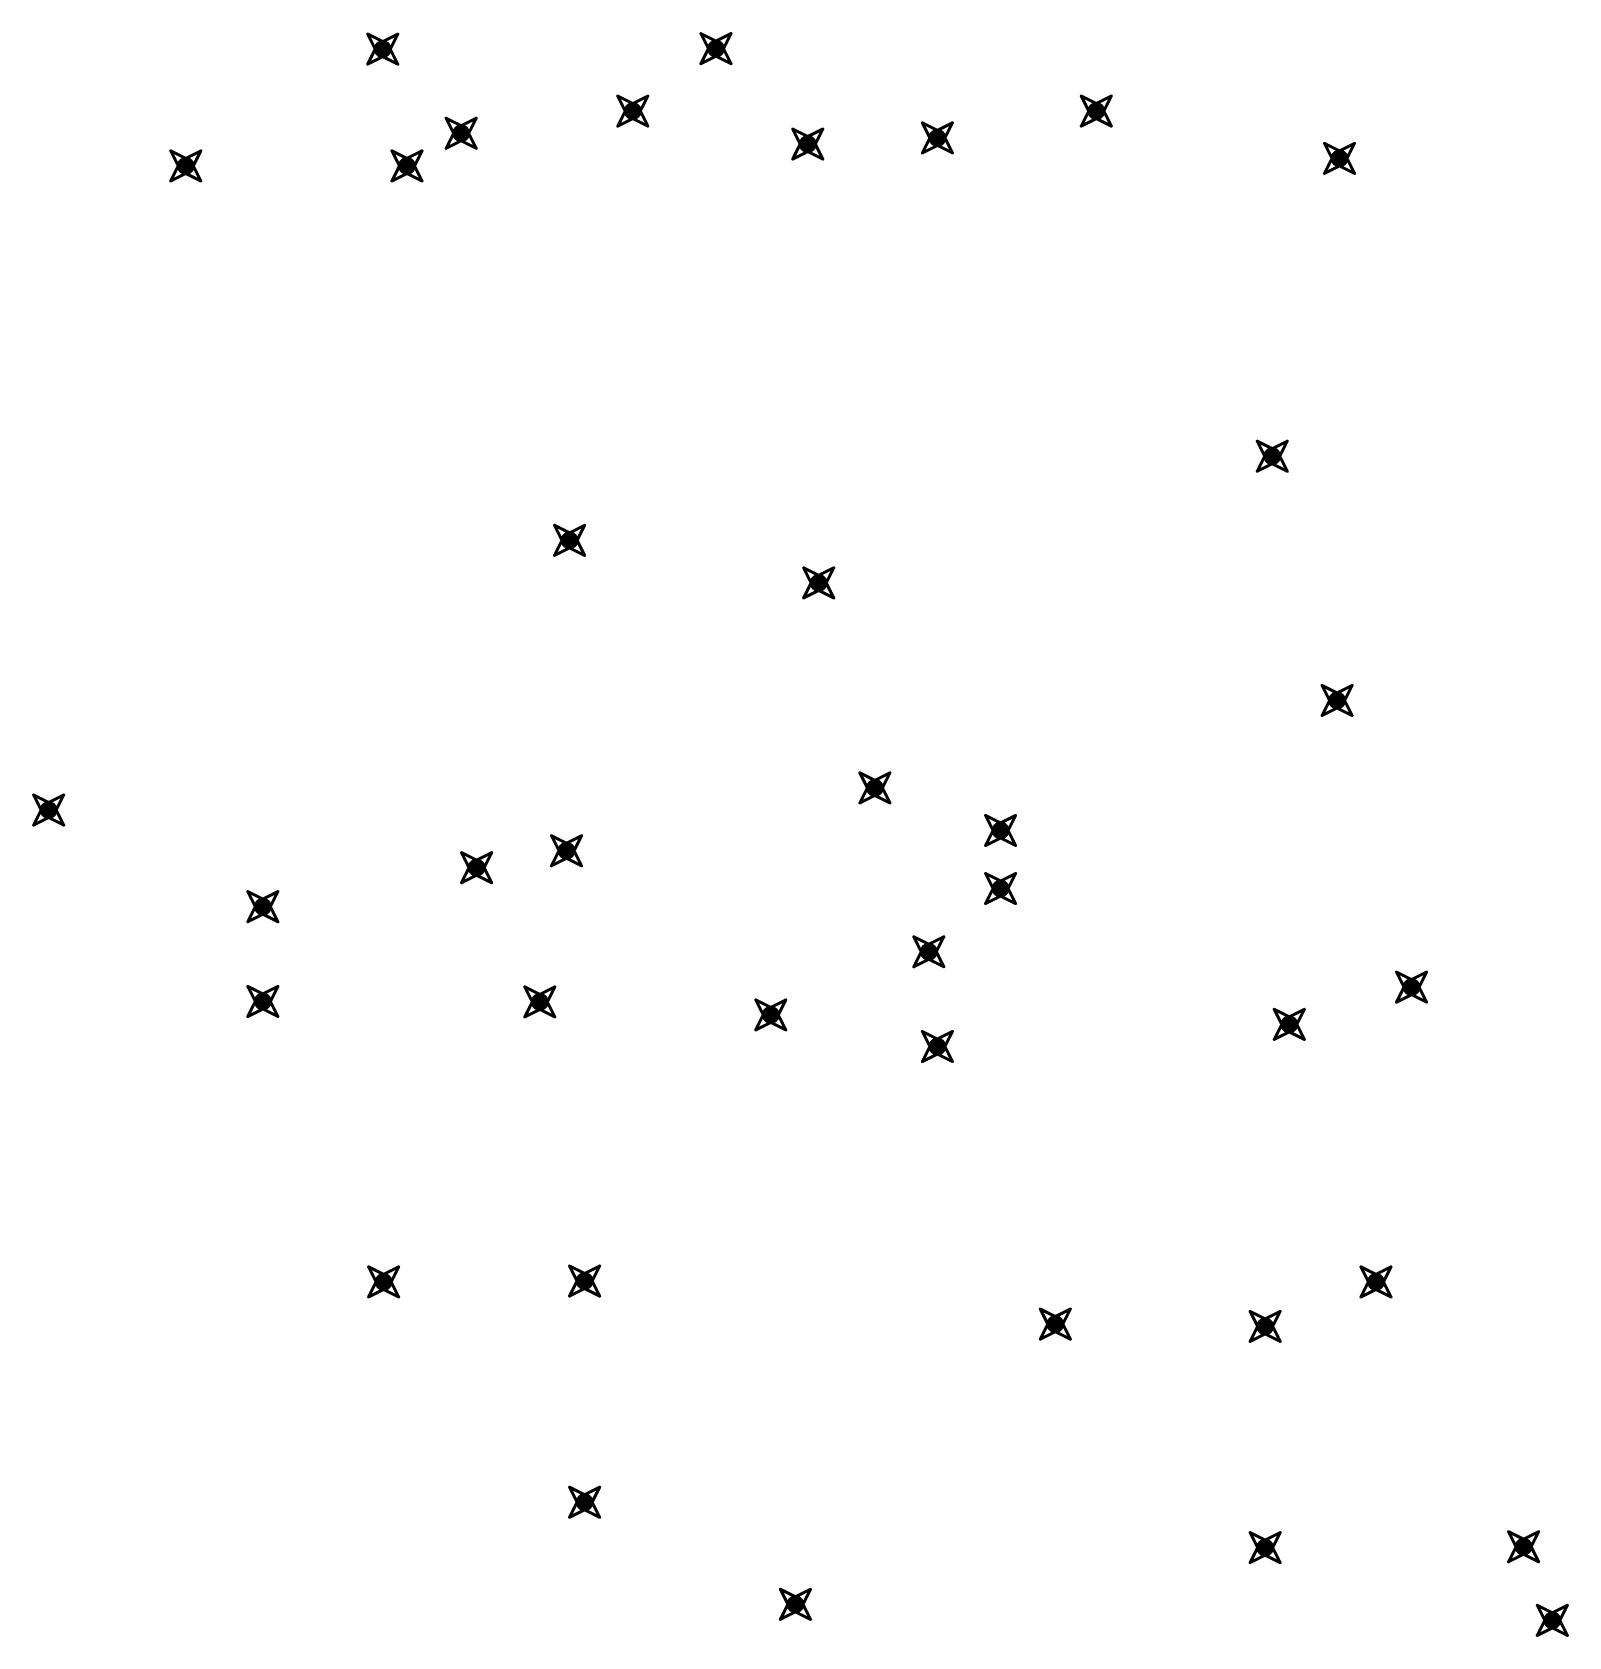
# Model space of a CAD drawing. Header units: millimetres. Extents: x -25 to 478, y -31 to 252.
# Drawn here: x 145.79 to 171.73, y 131.42 to 158.5 of the extents above; entities that cross this region are included whole.
import ezdxf

# ---------------------------------------------------------------- set-up
doc = ezdxf.new("R2010")
doc.units = ezdxf.units.MM
doc.layers.add('DrillDrawing', color=1, linetype='Continuous')
doc.layers.add('ViaHoleLayer', color=16, linetype='Continuous')

msp = doc.modelspace()

# ---------------------------------------------------------------- hatches: boundary and pattern name
at = {"layer": 'ViaHoleLayer'}
h = msp.add_hatch(color=16, dxfattribs=at)
edge = h.paths.add_edge_path()
edge.add_arc((151.711, 158.217), 0.15, 0, 360)
h = msp.add_hatch(color=16, dxfattribs=at)
edge = h.paths.add_edge_path()
edge.add_arc((157.335, 158.225), 0.15, 0, 360)
h = msp.add_hatch(color=16, dxfattribs=at)
edge = h.paths.add_edge_path()
edge.add_arc((155.931, 157.171), 0.15, 0, 360)
h = msp.add_hatch(color=16, dxfattribs=at)
edge = h.paths.add_edge_path()
edge.add_arc((163.754, 157.171), 0.15, 0, 360)
h = msp.add_hatch(color=16, dxfattribs=at)
edge = h.paths.add_edge_path()
edge.add_arc((153.035, 156.796), 0.15, 0, 360)
h = msp.add_hatch(color=16, dxfattribs=at)
edge = h.paths.add_edge_path()
edge.add_arc((161.072, 156.718), 0.15, 0, 360)
h = msp.add_hatch(color=16, dxfattribs=at)
edge = h.paths.add_edge_path()
edge.add_arc((158.884, 156.614), 0.15, 0, 360)
h = msp.add_hatch(color=16, dxfattribs=at)
edge = h.paths.add_edge_path()
edge.add_arc((148.387, 156.245), 0.15, 0, 360)
h = msp.add_hatch(color=16, dxfattribs=at)
edge = h.paths.add_edge_path()
edge.add_arc((152.12, 156.245), 0.15, 0, 360)
h = msp.add_hatch(color=16, dxfattribs=at)
edge = h.paths.add_edge_path()
edge.add_arc((167.858, 156.372), 0.15, 0, 360)
h = msp.add_hatch(color=16, dxfattribs=at)
edge = h.paths.add_edge_path()
edge.add_arc((166.723, 151.345), 0.15, 0, 360)
h = msp.add_hatch(color=16, dxfattribs=at)
edge = h.paths.add_edge_path()
edge.add_arc((154.864, 149.925), 0.15, 0, 360)
h = msp.add_hatch(color=16, dxfattribs=at)
edge = h.paths.add_edge_path()
edge.add_arc((159.068, 149.207), 0.15, 0, 360)
h = msp.add_hatch(color=16, dxfattribs=at)
edge = h.paths.add_edge_path()
edge.add_arc((167.817, 147.222), 0.15, 0, 360)
h = msp.add_hatch(color=16, dxfattribs=at)
edge = h.paths.add_edge_path()
edge.add_arc((160.017, 145.747), 0.15, 0, 360)
h = msp.add_hatch(color=16, dxfattribs=at)
edge = h.paths.add_edge_path()
edge.add_arc((146.073, 145.373), 0.15, 0, 360)
h = msp.add_hatch(color=16, dxfattribs=at)
edge = h.paths.add_edge_path()
edge.add_arc((162.138, 145.028), 0.15, 0, 360)
h = msp.add_hatch(color=16, dxfattribs=at)
edge = h.paths.add_edge_path()
edge.add_arc((154.813, 144.686), 0.15, 0, 360)
h = msp.add_hatch(color=16, dxfattribs=at)
edge = h.paths.add_edge_path()
edge.add_arc((153.295, 144.4), 0.15, 0, 360)
h = msp.add_hatch(color=16, dxfattribs=at)
edge = h.paths.add_edge_path()
edge.add_arc((162.138, 144.048), 0.15, 0, 360)
h = msp.add_hatch(color=16, dxfattribs=at)
edge = h.paths.add_edge_path()
edge.add_arc((149.688, 143.742), 0.15, 0, 360)
h = msp.add_hatch(color=16, dxfattribs=at)
edge = h.paths.add_edge_path()
edge.add_arc((160.926, 142.981), 0.15, 0, 360)
h = msp.add_hatch(color=16, dxfattribs=at)
edge = h.paths.add_edge_path()
edge.add_arc((169.074, 142.384), 0.15, 0, 360)
h = msp.add_hatch(color=16, dxfattribs=at)
edge = h.paths.add_edge_path()
edge.add_arc((149.688, 142.142), 0.15, 0, 360)
h = msp.add_hatch(color=16, dxfattribs=at)
edge = h.paths.add_edge_path()
edge.add_arc((154.362, 142.134), 0.15, 0, 360)
h = msp.add_hatch(color=16, dxfattribs=at)
edge = h.paths.add_edge_path()
edge.add_arc((158.26, 141.915), 0.15, 0, 360)
h = msp.add_hatch(color=16, dxfattribs=at)
edge = h.paths.add_edge_path()
edge.add_arc((167.011, 141.755), 0.15, 0, 360)
h = msp.add_hatch(color=16, dxfattribs=at)
edge = h.paths.add_edge_path()
edge.add_arc((161.072, 141.381), 0.15, 0, 360)
h = msp.add_hatch(color=16, dxfattribs=at)
edge = h.paths.add_edge_path()
edge.add_arc((151.726, 137.408), 0.15, 0, 360)
h = msp.add_hatch(color=16, dxfattribs=at)
edge = h.paths.add_edge_path()
edge.add_arc((155.118, 137.423), 0.15, 0, 360)
h = msp.add_hatch(color=16, dxfattribs=at)
edge = h.paths.add_edge_path()
edge.add_arc((168.473, 137.408), 0.15, 0, 360)
h = msp.add_hatch(color=16, dxfattribs=at)
edge = h.paths.add_edge_path()
edge.add_arc((163.062, 136.696), 0.15, 0, 360)
h = msp.add_hatch(color=16, dxfattribs=at)
edge = h.paths.add_edge_path()
edge.add_arc((166.603, 136.657), 0.15, 0, 360)
h = msp.add_hatch(color=16, dxfattribs=at)
edge = h.paths.add_edge_path()
edge.add_arc((155.118, 133.689), 0.15, 0, 360)
h = msp.add_hatch(color=16, dxfattribs=at)
edge = h.paths.add_edge_path()
edge.add_arc((166.603, 132.923), 0.15, 0, 360)
h = msp.add_hatch(color=16, dxfattribs=at)
edge = h.paths.add_edge_path()
edge.add_arc((170.965, 132.938), 0.15, 0, 360)
h = msp.add_hatch(color=16, dxfattribs=at)
edge = h.paths.add_edge_path()
edge.add_arc((158.676, 131.966), 0.15, 0, 360)
h = msp.add_hatch(color=16, dxfattribs=at)
edge = h.paths.add_edge_path()
edge.add_arc((171.45, 131.695), 0.15, 0, 360)

# ---------------------------------------------------------------- linework, layer by layer
at = {"layer": 'DrillDrawing', "const_width": 0.0508}
for points in [[(151.457, 158.471), (151.711, 158.344)], [(151.457, 158.471), (151.584, 158.217)], [(151.711, 158.344), (151.965, 158.471)], [(151.838, 158.217), (151.965, 158.471)], [(157.081, 158.479), (157.335, 158.352)], [(157.081, 158.479), (157.208, 158.225)], [(157.335, 158.352), (157.589, 158.479)], [(157.462, 158.225), (157.589, 158.479)], [(151.457, 157.963), (151.584, 158.217)], [(151.838, 158.217), (151.965, 157.963)], [(157.081, 157.971), (157.208, 158.225)], [(157.462, 158.225), (157.589, 157.971)], [(151.457, 157.963), (151.711, 158.09)], [(151.711, 158.09), (151.965, 157.963)], [(157.081, 157.971), (157.335, 158.098)], [(157.335, 158.098), (157.589, 157.971)], [(155.677, 157.425), (155.931, 157.298)], [(155.677, 157.425), (155.804, 157.171)], [(155.931, 157.298), (156.185, 157.425)], [(156.058, 157.171), (156.185, 157.425)], [(163.5, 157.425), (163.754, 157.298)], [(163.5, 157.425), (163.627, 157.171)], [(163.754, 157.298), (164.008, 157.425)], [(163.881, 157.171), (164.008, 157.425)], [(155.677, 156.917), (155.804, 157.171)], [(156.058, 157.171), (156.185, 156.917)], [(163.5, 156.917), (163.627, 157.171)], [(163.881, 157.171), (164.008, 156.917)], [(152.781, 157.05), (153.035, 156.923)], [(152.781, 157.05), (152.908, 156.796)], [(153.035, 156.923), (153.289, 157.05)], [(153.162, 156.796), (153.289, 157.05)], [(155.677, 156.917), (155.931, 157.044)], [(155.931, 157.044), (156.185, 156.917)], [(158.63, 156.868), (158.884, 156.741)], [(158.63, 156.868), (158.757, 156.614)], [(158.884, 156.741), (159.138, 156.868)], [(159.011, 156.614), (159.138, 156.868)], [(160.818, 156.972), (161.072, 156.845)], [(160.818, 156.972), (160.945, 156.718)], [(161.072, 156.845), (161.326, 156.972)], [(161.199, 156.718), (161.326, 156.972)], [(163.5, 156.917), (163.754, 157.044)], [(163.754, 157.044), (164.008, 156.917)], [(152.781, 156.542), (152.908, 156.796)], [(152.781, 156.542), (153.035, 156.669)], [(153.035, 156.669), (153.289, 156.542)], [(153.162, 156.796), (153.289, 156.542)], [(158.63, 156.36), (158.757, 156.614)], [(159.011, 156.614), (159.138, 156.36)], [(160.818, 156.464), (160.945, 156.718)], [(160.818, 156.464), (161.072, 156.591)], [(161.072, 156.591), (161.326, 156.464)], [(161.199, 156.718), (161.326, 156.464)], [(167.604, 156.626), (167.858, 156.499)], [(167.604, 156.626), (167.731, 156.372)], [(167.858, 156.499), (168.112, 156.626)], [(167.985, 156.372), (168.112, 156.626)], [(148.133, 156.499), (148.387, 156.372)], [(148.133, 156.499), (148.26, 156.245)], [(148.387, 156.372), (148.641, 156.499)], [(148.514, 156.245), (148.641, 156.499)], [(151.866, 156.499), (152.12, 156.372)], [(151.866, 156.499), (151.993, 156.245)], [(152.12, 156.372), (152.374, 156.499)], [(152.247, 156.245), (152.374, 156.499)], [(158.63, 156.36), (158.884, 156.487)], [(158.884, 156.487), (159.138, 156.36)], [(167.604, 156.118), (167.731, 156.372)], [(167.985, 156.372), (168.112, 156.118)], [(148.133, 155.991), (148.26, 156.245)], [(148.133, 155.991), (148.387, 156.118)], [(148.387, 156.118), (148.641, 155.991)], [(148.514, 156.245), (148.641, 155.991)], [(151.866, 155.991), (151.993, 156.245)], [(151.866, 155.991), (152.12, 156.118)], [(152.12, 156.118), (152.374, 155.991)], [(152.247, 156.245), (152.374, 155.991)], [(167.604, 156.118), (167.858, 156.245)], [(167.858, 156.245), (168.112, 156.118)], [(166.469, 151.599), (166.723, 151.472)], [(166.469, 151.599), (166.596, 151.345)], [(166.723, 151.472), (166.977, 151.599)], [(166.85, 151.345), (166.977, 151.599)], [(166.469, 151.091), (166.596, 151.345)], [(166.469, 151.091), (166.723, 151.218)], [(166.723, 151.218), (166.977, 151.091)], [(166.85, 151.345), (166.977, 151.091)], [(154.61, 150.179), (154.864, 150.052)], [(154.61, 150.179), (154.737, 149.925)], [(154.864, 150.052), (155.118, 150.179)], [(154.991, 149.925), (155.118, 150.179)], [(154.61, 149.671), (154.737, 149.925)], [(154.61, 149.671), (154.864, 149.798)], [(154.864, 149.798), (155.118, 149.671)], [(154.991, 149.925), (155.118, 149.671)], [(158.814, 149.461), (159.068, 149.334)], [(158.814, 149.461), (158.941, 149.207)], [(159.068, 149.334), (159.322, 149.461)], [(159.195, 149.207), (159.322, 149.461)], [(158.814, 148.953), (158.941, 149.207)], [(158.814, 148.953), (159.068, 149.08)], [(159.068, 149.08), (159.322, 148.953)], [(159.195, 149.207), (159.322, 148.953)], [(167.563, 147.476), (167.817, 147.349)], [(167.563, 147.476), (167.69, 147.222)], [(167.817, 147.349), (168.071, 147.476)], [(167.944, 147.222), (168.071, 147.476)], [(167.563, 146.968), (167.69, 147.222)], [(167.563, 146.968), (167.817, 147.095)], [(167.817, 147.095), (168.071, 146.968)], [(167.944, 147.222), (168.071, 146.968)], [(159.763, 146.001), (160.017, 145.874)], [(159.763, 146.001), (159.89, 145.747)], [(160.017, 145.874), (160.271, 146.001)], [(160.144, 145.747), (160.271, 146.001)], [(159.763, 145.493), (159.89, 145.747)], [(160.144, 145.747), (160.271, 145.493)], [(145.819, 145.627), (146.073, 145.5)], [(145.819, 145.627), (145.946, 145.373)], [(146.073, 145.5), (146.327, 145.627)], [(146.2, 145.373), (146.327, 145.627)], [(159.763, 145.493), (160.017, 145.62)], [(160.017, 145.62), (160.271, 145.493)], [(145.819, 145.119), (145.946, 145.373)], [(145.819, 145.119), (146.073, 145.246)], [(146.073, 145.246), (146.327, 145.119)], [(146.2, 145.373), (146.327, 145.119)], [(161.884, 145.282), (162.138, 145.155)], [(161.884, 145.282), (162.011, 145.028)], [(162.138, 145.155), (162.392, 145.282)], [(162.265, 145.028), (162.392, 145.282)], [(154.559, 144.94), (154.813, 144.813)], [(154.559, 144.94), (154.686, 144.686)], [(154.813, 144.813), (155.067, 144.94)], [(154.94, 144.686), (155.067, 144.94)], [(161.884, 144.774), (162.011, 145.028)], [(161.884, 144.774), (162.138, 144.901)], [(162.138, 144.901), (162.392, 144.774)], [(162.265, 145.028), (162.392, 144.774)], [(153.041, 144.654), (153.295, 144.527)], [(153.041, 144.654), (153.168, 144.4)], [(153.295, 144.527), (153.549, 144.654)], [(153.422, 144.4), (153.549, 144.654)], [(154.559, 144.432), (154.686, 144.686)], [(154.94, 144.686), (155.067, 144.432)], [(153.041, 144.146), (153.168, 144.4)], [(153.422, 144.4), (153.549, 144.146)], [(154.559, 144.432), (154.813, 144.559)], [(154.813, 144.559), (155.067, 144.432)], [(153.041, 144.146), (153.295, 144.273)], [(153.295, 144.273), (153.549, 144.146)], [(161.884, 144.302), (162.138, 144.175)], [(161.884, 144.302), (162.011, 144.048)], [(162.138, 144.175), (162.392, 144.302)], [(162.265, 144.048), (162.392, 144.302)], [(149.434, 143.996), (149.688, 143.869)], [(149.434, 143.996), (149.561, 143.742)], [(149.688, 143.869), (149.942, 143.996)], [(149.815, 143.742), (149.942, 143.996)], [(161.884, 143.794), (162.011, 144.048)], [(161.884, 143.794), (162.138, 143.921)], [(162.138, 143.921), (162.392, 143.794)], [(162.265, 144.048), (162.392, 143.794)], [(149.434, 143.488), (149.561, 143.742)], [(149.434, 143.488), (149.688, 143.615)], [(149.688, 143.615), (149.942, 143.488)], [(149.815, 143.742), (149.942, 143.488)], [(160.672, 143.235), (160.926, 143.108)], [(160.672, 143.235), (160.799, 142.981)], [(160.926, 143.108), (161.18, 143.235)], [(161.053, 142.981), (161.18, 143.235)], [(160.672, 142.727), (160.799, 142.981)], [(160.672, 142.727), (160.926, 142.854)], [(160.926, 142.854), (161.18, 142.727)], [(161.053, 142.981), (161.18, 142.727)], [(168.82, 142.638), (169.074, 142.511)], [(168.82, 142.638), (168.947, 142.384)], [(169.074, 142.511), (169.328, 142.638)], [(169.201, 142.384), (169.328, 142.638)], [(149.434, 142.396), (149.688, 142.269)], [(149.434, 142.396), (149.561, 142.142)], [(149.688, 142.269), (149.942, 142.396)], [(149.815, 142.142), (149.942, 142.396)], [(154.108, 142.388), (154.362, 142.261)], [(154.108, 142.388), (154.235, 142.134)], [(154.362, 142.261), (154.616, 142.388)], [(154.489, 142.134), (154.616, 142.388)], [(168.82, 142.13), (168.947, 142.384)], [(168.82, 142.13), (169.074, 142.257)], [(169.074, 142.257), (169.328, 142.13)], [(169.201, 142.384), (169.328, 142.13)], [(149.434, 141.888), (149.561, 142.142)], [(149.434, 141.888), (149.688, 142.015)], [(149.688, 142.015), (149.942, 141.888)], [(149.815, 142.142), (149.942, 141.888)], [(154.108, 141.88), (154.235, 142.134)], [(154.108, 141.88), (154.362, 142.007)], [(154.362, 142.007), (154.616, 141.88)], [(154.489, 142.134), (154.616, 141.88)], [(158.006, 142.169), (158.26, 142.042)], [(158.006, 142.169), (158.133, 141.915)], [(158.26, 142.042), (158.514, 142.169)], [(158.387, 141.915), (158.514, 142.169)], [(166.757, 142.009), (167.011, 141.882)], [(166.757, 142.009), (166.884, 141.755)], [(167.011, 141.882), (167.265, 142.009)], [(167.138, 141.755), (167.265, 142.009)], [(158.006, 141.661), (158.133, 141.915)], [(158.006, 141.661), (158.26, 141.788)], [(158.26, 141.788), (158.514, 141.661)], [(158.387, 141.915), (158.514, 141.661)], [(166.757, 141.501), (166.884, 141.755)], [(167.138, 141.755), (167.265, 141.501)], [(160.818, 141.635), (161.072, 141.508)], [(160.818, 141.635), (160.945, 141.381)], [(160.818, 141.127), (160.945, 141.381)], [(161.072, 141.508), (161.326, 141.635)], [(161.199, 141.381), (161.326, 141.635)], [(161.199, 141.381), (161.326, 141.127)], [(166.757, 141.501), (167.011, 141.628)], [(167.011, 141.628), (167.265, 141.501)], [(160.818, 141.127), (161.072, 141.254)], [(161.072, 141.254), (161.326, 141.127)], [(151.472, 137.662), (151.726, 137.535)], [(151.472, 137.662), (151.599, 137.408)], [(151.726, 137.535), (151.98, 137.662)], [(151.853, 137.408), (151.98, 137.662)], [(154.864, 137.677), (155.118, 137.55)], [(154.864, 137.677), (154.991, 137.423)], [(155.118, 137.55), (155.372, 137.677)], [(155.245, 137.423), (155.372, 137.677)], [(168.219, 137.662), (168.473, 137.535)], [(168.219, 137.662), (168.346, 137.408)], [(168.473, 137.535), (168.727, 137.662)], [(168.6, 137.408), (168.727, 137.662)], [(151.472, 137.154), (151.599, 137.408)], [(151.853, 137.408), (151.98, 137.154)], [(154.864, 137.169), (154.991, 137.423)], [(155.245, 137.423), (155.372, 137.169)], [(168.219, 137.154), (168.346, 137.408)], [(168.6, 137.408), (168.727, 137.154)], [(151.472, 137.154), (151.726, 137.281)], [(151.726, 137.281), (151.98, 137.154)], [(154.864, 137.169), (155.118, 137.296)], [(155.118, 137.296), (155.372, 137.169)], [(168.219, 137.154), (168.473, 137.281)], [(168.473, 137.281), (168.727, 137.154)], [(162.808, 136.95), (163.062, 136.823)], [(162.808, 136.95), (162.935, 136.696)], [(163.062, 136.823), (163.316, 136.95)], [(163.189, 136.696), (163.316, 136.95)], [(166.349, 136.911), (166.603, 136.784)], [(166.349, 136.911), (166.476, 136.657)], [(166.603, 136.784), (166.857, 136.911)], [(166.73, 136.657), (166.857, 136.911)], [(162.808, 136.442), (162.935, 136.696)], [(162.808, 136.442), (163.062, 136.569)], [(163.062, 136.569), (163.316, 136.442)], [(163.189, 136.696), (163.316, 136.442)], [(166.349, 136.403), (166.476, 136.657)], [(166.349, 136.403), (166.603, 136.53)], [(166.603, 136.53), (166.857, 136.403)], [(166.73, 136.657), (166.857, 136.403)], [(154.864, 133.943), (155.118, 133.816)], [(154.864, 133.943), (154.991, 133.689)], [(155.118, 133.816), (155.372, 133.943)], [(155.245, 133.689), (155.372, 133.943)], [(154.864, 133.435), (154.991, 133.689)], [(154.864, 133.435), (155.118, 133.562)], [(155.118, 133.562), (155.372, 133.435)], [(155.245, 133.689), (155.372, 133.435)], [(166.349, 133.177), (166.603, 133.05)], [(166.349, 133.177), (166.476, 132.923)], [(166.603, 133.05), (166.857, 133.177)], [(166.73, 132.923), (166.857, 133.177)], [(170.711, 133.192), (170.965, 133.065)], [(170.711, 133.192), (170.838, 132.938)], [(170.965, 133.065), (171.219, 133.192)], [(171.092, 132.938), (171.219, 133.192)], [(166.349, 132.669), (166.476, 132.923)], [(166.349, 132.669), (166.603, 132.796)], [(166.603, 132.796), (166.857, 132.669)], [(166.73, 132.923), (166.857, 132.669)], [(170.711, 132.684), (170.838, 132.938)], [(170.711, 132.684), (170.965, 132.811)], [(170.965, 132.811), (171.219, 132.684)], [(171.092, 132.938), (171.219, 132.684)], [(158.422, 132.22), (158.676, 132.093)], [(158.422, 132.22), (158.549, 131.966)], [(158.676, 132.093), (158.93, 132.22)], [(158.803, 131.966), (158.93, 132.22)], [(158.422, 131.712), (158.549, 131.966)], [(158.803, 131.966), (158.93, 131.712)], [(171.196, 131.949), (171.45, 131.822)], [(171.196, 131.949), (171.323, 131.695)], [(171.45, 131.822), (171.704, 131.949)], [(171.577, 131.695), (171.704, 131.949)], [(158.422, 131.712), (158.676, 131.839)], [(158.676, 131.839), (158.93, 131.712)], [(171.196, 131.441), (171.323, 131.695)], [(171.577, 131.695), (171.704, 131.441)], [(171.196, 131.441), (171.45, 131.568)], [(171.45, 131.568), (171.704, 131.441)]]:
    msp.add_lwpolyline(points, dxfattribs=at)
at = {"layer": 'DrillDrawing', "const_width": 0.0254}
for points in [[(151.445, 158.471, 1), (151.47, 158.471, 1)], [(151.445, 158.471, 1), (151.47, 158.471, 1)], [(151.953, 158.471, 1), (151.978, 158.471, 1)], [(151.953, 158.471, 1), (151.978, 158.471, 1)], [(157.068, 158.479, 1), (157.094, 158.479, 1)], [(157.068, 158.479, 1), (157.094, 158.479, 1)], [(157.576, 158.479, 1), (157.602, 158.479, 1)], [(157.576, 158.479, 1), (157.602, 158.479, 1)], [(151.572, 158.217, 1), (151.597, 158.217, 1)], [(151.572, 158.217, 1), (151.597, 158.217, 1)], [(151.699, 158.344, 1), (151.724, 158.344, 1)], [(151.699, 158.344, 1), (151.724, 158.344, 1)], [(151.826, 158.217, 1), (151.851, 158.217, 1)], [(151.826, 158.217, 1), (151.851, 158.217, 1)], [(157.195, 158.225, 1), (157.221, 158.225, 1)], [(157.195, 158.225, 1), (157.221, 158.225, 1)], [(157.322, 158.352, 1), (157.348, 158.352, 1)], [(157.322, 158.352, 1), (157.348, 158.352, 1)], [(157.449, 158.225, 1), (157.475, 158.225, 1)], [(157.449, 158.225, 1), (157.475, 158.225, 1)], [(151.445, 157.963, 1), (151.47, 157.963, 1)], [(151.445, 157.963, 1), (151.47, 157.963, 1)], [(151.699, 158.09, 1), (151.724, 158.09, 1)], [(151.699, 158.09, 1), (151.724, 158.09, 1)], [(151.953, 157.963, 1), (151.978, 157.963, 1)], [(151.953, 157.963, 1), (151.978, 157.963, 1)], [(157.068, 157.971, 1), (157.094, 157.971, 1)], [(157.068, 157.971, 1), (157.094, 157.971, 1)], [(157.322, 158.098, 1), (157.348, 158.098, 1)], [(157.322, 158.098, 1), (157.348, 158.098, 1)], [(157.576, 157.971, 1), (157.602, 157.971, 1)], [(157.576, 157.971, 1), (157.602, 157.971, 1)], [(155.664, 157.425, 1), (155.689, 157.425, 1)], [(155.664, 157.425, 1), (155.689, 157.425, 1)], [(156.172, 157.425, 1), (156.197, 157.425, 1)], [(156.172, 157.425, 1), (156.197, 157.425, 1)], [(163.487, 157.425, 1), (163.512, 157.425, 1)], [(163.487, 157.425, 1), (163.512, 157.425, 1)], [(163.995, 157.425, 1), (164.02, 157.425, 1)], [(163.995, 157.425, 1), (164.02, 157.425, 1)], [(155.791, 157.171, 1), (155.816, 157.171, 1)], [(155.791, 157.171, 1), (155.816, 157.171, 1)], [(155.918, 157.298, 1), (155.943, 157.298, 1)], [(155.918, 157.298, 1), (155.943, 157.298, 1)], [(156.045, 157.171, 1), (156.07, 157.171, 1)], [(156.045, 157.171, 1), (156.07, 157.171, 1)], [(163.614, 157.171, 1), (163.639, 157.171, 1)], [(163.614, 157.171, 1), (163.639, 157.171, 1)], [(163.741, 157.298, 1), (163.767, 157.298, 1)], [(163.741, 157.298, 1), (163.767, 157.298, 1)], [(163.868, 157.171, 1), (163.893, 157.171, 1)], [(163.868, 157.171, 1), (163.893, 157.171, 1)], [(152.768, 157.05, 1), (152.794, 157.05, 1)], [(152.768, 157.05, 1), (152.794, 157.05, 1)], [(153.022, 156.923, 1), (153.048, 156.923, 1)], [(153.022, 156.923, 1), (153.048, 156.923, 1)], [(153.276, 157.05, 1), (153.302, 157.05, 1)], [(153.276, 157.05, 1), (153.302, 157.05, 1)], [(155.664, 156.917, 1), (155.689, 156.917, 1)], [(155.664, 156.917, 1), (155.689, 156.917, 1)], [(155.918, 157.044, 1), (155.943, 157.044, 1)], [(155.918, 157.044, 1), (155.943, 157.044, 1)], [(156.172, 156.917, 1), (156.197, 156.917, 1)], [(156.172, 156.917, 1), (156.197, 156.917, 1)], [(158.618, 156.868, 1), (158.643, 156.868, 1)], [(158.618, 156.868, 1), (158.643, 156.868, 1)], [(159.126, 156.868, 1), (159.151, 156.868, 1)], [(159.126, 156.868, 1), (159.151, 156.868, 1)], [(160.805, 156.972, 1), (160.83, 156.972, 1)], [(160.805, 156.972, 1), (160.83, 156.972, 1)], [(161.059, 156.845, 1), (161.084, 156.845, 1)], [(161.059, 156.845, 1), (161.084, 156.845, 1)], [(161.313, 156.972, 1), (161.338, 156.972, 1)], [(161.313, 156.972, 1), (161.338, 156.972, 1)], [(163.487, 156.917, 1), (163.512, 156.917, 1)], [(163.487, 156.917, 1), (163.512, 156.917, 1)], [(163.741, 157.044, 1), (163.767, 157.044, 1)], [(163.741, 157.044, 1), (163.767, 157.044, 1)], [(163.995, 156.917, 1), (164.02, 156.917, 1)], [(163.995, 156.917, 1), (164.02, 156.917, 1)], [(152.895, 156.796, 1), (152.921, 156.796, 1)], [(152.895, 156.796, 1), (152.921, 156.796, 1)], [(153.022, 156.669, 1), (153.048, 156.669, 1)], [(153.022, 156.669, 1), (153.048, 156.669, 1)], [(153.149, 156.796, 1), (153.175, 156.796, 1)], [(153.149, 156.796, 1), (153.175, 156.796, 1)], [(158.745, 156.614, 1), (158.77, 156.614, 1)], [(158.745, 156.614, 1), (158.77, 156.614, 1)], [(158.872, 156.741, 1), (158.897, 156.741, 1)], [(158.872, 156.741, 1), (158.897, 156.741, 1)], [(158.999, 156.614, 1), (159.024, 156.614, 1)], [(158.999, 156.614, 1), (159.024, 156.614, 1)], [(160.932, 156.718, 1), (160.957, 156.718, 1)], [(160.932, 156.718, 1), (160.957, 156.718, 1)], [(161.059, 156.591, 1), (161.084, 156.591, 1)], [(161.059, 156.591, 1), (161.084, 156.591, 1)], [(161.186, 156.718, 1), (161.211, 156.718, 1)], [(161.186, 156.718, 1), (161.211, 156.718, 1)], [(167.591, 156.626, 1), (167.616, 156.626, 1)], [(167.591, 156.626, 1), (167.616, 156.626, 1)], [(168.099, 156.626, 1), (168.124, 156.626, 1)], [(168.099, 156.626, 1), (168.124, 156.626, 1)], [(148.12, 156.499, 1), (148.145, 156.499, 1)], [(148.12, 156.499, 1), (148.145, 156.499, 1)], [(148.374, 156.372, 1), (148.399, 156.372, 1)], [(148.374, 156.372, 1), (148.399, 156.372, 1)], [(148.628, 156.499, 1), (148.653, 156.499, 1)], [(148.628, 156.499, 1), (148.653, 156.499, 1)], [(151.853, 156.499, 1), (151.879, 156.499, 1)], [(151.853, 156.499, 1), (151.879, 156.499, 1)], [(152.107, 156.372, 1), (152.133, 156.372, 1)], [(152.107, 156.372, 1), (152.133, 156.372, 1)], [(152.361, 156.499, 1), (152.387, 156.499, 1)], [(152.361, 156.499, 1), (152.387, 156.499, 1)], [(152.768, 156.542, 1), (152.794, 156.542, 1)], [(152.768, 156.542, 1), (152.794, 156.542, 1)], [(153.276, 156.542, 1), (153.302, 156.542, 1)], [(153.276, 156.542, 1), (153.302, 156.542, 1)], [(158.618, 156.36, 1), (158.643, 156.36, 1)], [(158.618, 156.36, 1), (158.643, 156.36, 1)], [(158.872, 156.487, 1), (158.897, 156.487, 1)], [(158.872, 156.487, 1), (158.897, 156.487, 1)], [(159.126, 156.36, 1), (159.151, 156.36, 1)], [(159.126, 156.36, 1), (159.151, 156.36, 1)], [(160.805, 156.464, 1), (160.83, 156.464, 1)], [(160.805, 156.464, 1), (160.83, 156.464, 1)], [(161.313, 156.464, 1), (161.338, 156.464, 1)], [(161.313, 156.464, 1), (161.338, 156.464, 1)], [(167.718, 156.372, 1), (167.743, 156.372, 1)], [(167.718, 156.372, 1), (167.743, 156.372, 1)], [(167.845, 156.499, 1), (167.87, 156.499, 1)], [(167.845, 156.499, 1), (167.87, 156.499, 1)], [(167.972, 156.372, 1), (167.997, 156.372, 1)], [(167.972, 156.372, 1), (167.997, 156.372, 1)], [(148.247, 156.245, 1), (148.272, 156.245, 1)], [(148.247, 156.245, 1), (148.272, 156.245, 1)], [(148.374, 156.118, 1), (148.399, 156.118, 1)], [(148.374, 156.118, 1), (148.399, 156.118, 1)], [(148.501, 156.245, 1), (148.526, 156.245, 1)], [(148.501, 156.245, 1), (148.526, 156.245, 1)], [(151.98, 156.245, 1), (152.006, 156.245, 1)], [(151.98, 156.245, 1), (152.006, 156.245, 1)], [(152.107, 156.118, 1), (152.133, 156.118, 1)], [(152.107, 156.118, 1), (152.133, 156.118, 1)], [(152.234, 156.245, 1), (152.26, 156.245, 1)], [(152.234, 156.245, 1), (152.26, 156.245, 1)], [(167.591, 156.118, 1), (167.616, 156.118, 1)], [(167.591, 156.118, 1), (167.616, 156.118, 1)], [(167.845, 156.245, 1), (167.87, 156.245, 1)], [(167.845, 156.245, 1), (167.87, 156.245, 1)], [(168.099, 156.118, 1), (168.124, 156.118, 1)], [(168.099, 156.118, 1), (168.124, 156.118, 1)], [(148.12, 155.991, 1), (148.145, 155.991, 1)], [(148.12, 155.991, 1), (148.145, 155.991, 1)], [(148.628, 155.991, 1), (148.653, 155.991, 1)], [(148.628, 155.991, 1), (148.653, 155.991, 1)], [(151.853, 155.991, 1), (151.879, 155.991, 1)], [(151.853, 155.991, 1), (151.879, 155.991, 1)], [(152.361, 155.991, 1), (152.387, 155.991, 1)], [(152.361, 155.991, 1), (152.387, 155.991, 1)], [(166.457, 151.599, 1), (166.482, 151.599, 1)], [(166.457, 151.599, 1), (166.482, 151.599, 1)], [(166.711, 151.472, 1), (166.736, 151.472, 1)], [(166.711, 151.472, 1), (166.736, 151.472, 1)], [(166.965, 151.599, 1), (166.99, 151.599, 1)], [(166.965, 151.599, 1), (166.99, 151.599, 1)], [(166.584, 151.345, 1), (166.609, 151.345, 1)], [(166.584, 151.345, 1), (166.609, 151.345, 1)], [(166.711, 151.218, 1), (166.736, 151.218, 1)], [(166.711, 151.218, 1), (166.736, 151.218, 1)], [(166.838, 151.345, 1), (166.863, 151.345, 1)], [(166.838, 151.345, 1), (166.863, 151.345, 1)], [(166.457, 151.091, 1), (166.482, 151.091, 1)], [(166.457, 151.091, 1), (166.482, 151.091, 1)], [(166.965, 151.091, 1), (166.99, 151.091, 1)], [(166.965, 151.091, 1), (166.99, 151.091, 1)], [(154.597, 150.179, 1), (154.623, 150.179, 1)], [(154.597, 150.179, 1), (154.623, 150.179, 1)], [(154.851, 150.052, 1), (154.876, 150.052, 1)], [(154.851, 150.052, 1), (154.876, 150.052, 1)], [(155.105, 150.179, 1), (155.131, 150.179, 1)], [(155.105, 150.179, 1), (155.131, 150.179, 1)], [(154.724, 149.925, 1), (154.75, 149.925, 1)], [(154.724, 149.925, 1), (154.75, 149.925, 1)], [(154.851, 149.798, 1), (154.876, 149.798, 1)], [(154.851, 149.798, 1), (154.876, 149.798, 1)], [(154.978, 149.925, 1), (155.004, 149.925, 1)], [(154.978, 149.925, 1), (155.004, 149.925, 1)], [(154.597, 149.671, 1), (154.623, 149.671, 1)], [(154.597, 149.671, 1), (154.623, 149.671, 1)], [(155.105, 149.671, 1), (155.131, 149.671, 1)], [(155.105, 149.671, 1), (155.131, 149.671, 1)], [(158.802, 149.461, 1), (158.827, 149.461, 1)], [(158.802, 149.461, 1), (158.827, 149.461, 1)], [(159.056, 149.334, 1), (159.081, 149.334, 1)], [(159.056, 149.334, 1), (159.081, 149.334, 1)], [(159.31, 149.461, 1), (159.335, 149.461, 1)], [(159.31, 149.461, 1), (159.335, 149.461, 1)], [(158.929, 149.207, 1), (158.954, 149.207, 1)], [(158.929, 149.207, 1), (158.954, 149.207, 1)], [(159.056, 149.08, 1), (159.081, 149.08, 1)], [(159.056, 149.08, 1), (159.081, 149.08, 1)], [(159.183, 149.207, 1), (159.208, 149.207, 1)], [(159.183, 149.207, 1), (159.208, 149.207, 1)], [(158.802, 148.953, 1), (158.827, 148.953, 1)], [(158.802, 148.953, 1), (158.827, 148.953, 1)], [(159.31, 148.953, 1), (159.335, 148.953, 1)], [(159.31, 148.953, 1), (159.335, 148.953, 1)], [(167.55, 147.476, 1), (167.575, 147.476, 1)], [(167.55, 147.476, 1), (167.575, 147.476, 1)], [(167.804, 147.349, 1), (167.829, 147.349, 1)], [(167.804, 147.349, 1), (167.829, 147.349, 1)], [(168.058, 147.476, 1), (168.083, 147.476, 1)], [(168.058, 147.476, 1), (168.083, 147.476, 1)], [(167.677, 147.222, 1), (167.702, 147.222, 1)], [(167.677, 147.222, 1), (167.702, 147.222, 1)], [(167.804, 147.095, 1), (167.829, 147.095, 1)], [(167.804, 147.095, 1), (167.829, 147.095, 1)], [(167.931, 147.222, 1), (167.956, 147.222, 1)], [(167.931, 147.222, 1), (167.956, 147.222, 1)], [(167.55, 146.968, 1), (167.575, 146.968, 1)], [(167.55, 146.968, 1), (167.575, 146.968, 1)], [(168.058, 146.968, 1), (168.083, 146.968, 1)], [(168.058, 146.968, 1), (168.083, 146.968, 1)], [(159.75, 146.001, 1), (159.776, 146.001, 1)], [(159.75, 146.001, 1), (159.776, 146.001, 1)], [(160.258, 146.001, 1), (160.284, 146.001, 1)], [(160.258, 146.001, 1), (160.284, 146.001, 1)], [(159.877, 145.747, 1), (159.903, 145.747, 1)], [(159.877, 145.747, 1), (159.903, 145.747, 1)], [(160.004, 145.874, 1), (160.03, 145.874, 1)], [(160.004, 145.874, 1), (160.03, 145.874, 1)], [(160.131, 145.747, 1), (160.157, 145.747, 1)], [(160.131, 145.747, 1), (160.157, 145.747, 1)], [(145.806, 145.627, 1), (145.832, 145.627, 1)], [(145.806, 145.627, 1), (145.832, 145.627, 1)], [(146.06, 145.5, 1), (146.086, 145.5, 1)], [(146.06, 145.5, 1), (146.086, 145.5, 1)], [(146.314, 145.627, 1), (146.34, 145.627, 1)], [(146.314, 145.627, 1), (146.34, 145.627, 1)], [(159.75, 145.493, 1), (159.776, 145.493, 1)], [(159.75, 145.493, 1), (159.776, 145.493, 1)], [(160.004, 145.62, 1), (160.03, 145.62, 1)], [(160.004, 145.62, 1), (160.03, 145.62, 1)], [(160.258, 145.493, 1), (160.284, 145.493, 1)], [(160.258, 145.493, 1), (160.284, 145.493, 1)], [(145.933, 145.373, 1), (145.959, 145.373, 1)], [(145.933, 145.373, 1), (145.959, 145.373, 1)], [(146.06, 145.246, 1), (146.086, 145.246, 1)], [(146.06, 145.246, 1), (146.086, 145.246, 1)], [(146.187, 145.373, 1), (146.213, 145.373, 1)], [(146.187, 145.373, 1), (146.213, 145.373, 1)], [(161.872, 145.282, 1), (161.897, 145.282, 1)], [(161.872, 145.282, 1), (161.897, 145.282, 1)], [(162.38, 145.282, 1), (162.405, 145.282, 1)], [(162.38, 145.282, 1), (162.405, 145.282, 1)], [(145.806, 145.119, 1), (145.832, 145.119, 1)], [(145.806, 145.119, 1), (145.832, 145.119, 1)], [(146.314, 145.119, 1), (146.34, 145.119, 1)], [(146.314, 145.119, 1), (146.34, 145.119, 1)], [(154.546, 144.94, 1), (154.572, 144.94, 1)], [(154.546, 144.94, 1), (154.572, 144.94, 1)], [(155.054, 144.94, 1), (155.08, 144.94, 1)], [(155.054, 144.94, 1), (155.08, 144.94, 1)], [(161.999, 145.028, 1), (162.024, 145.028, 1)], [(161.999, 145.028, 1), (162.024, 145.028, 1)], [(162.126, 145.155, 1), (162.151, 145.155, 1)], [(162.126, 145.155, 1), (162.151, 145.155, 1)], [(162.126, 144.901, 1), (162.151, 144.901, 1)], [(162.126, 144.901, 1), (162.151, 144.901, 1)], [(162.253, 145.028, 1), (162.278, 145.028, 1)], [(162.253, 145.028, 1), (162.278, 145.028, 1)], [(153.028, 144.654, 1), (153.053, 144.654, 1)], [(153.028, 144.654, 1), (153.053, 144.654, 1)], [(153.536, 144.654, 1), (153.561, 144.654, 1)], [(153.536, 144.654, 1), (153.561, 144.654, 1)], [(154.673, 144.686, 1), (154.699, 144.686, 1)], [(154.673, 144.686, 1), (154.699, 144.686, 1)], [(154.8, 144.813, 1), (154.826, 144.813, 1)], [(154.8, 144.813, 1), (154.826, 144.813, 1)], [(154.927, 144.686, 1), (154.953, 144.686, 1)], [(154.927, 144.686, 1), (154.953, 144.686, 1)], [(161.872, 144.774, 1), (161.897, 144.774, 1)], [(161.872, 144.774, 1), (161.897, 144.774, 1)], [(162.38, 144.774, 1), (162.405, 144.774, 1)], [(162.38, 144.774, 1), (162.405, 144.774, 1)], [(153.155, 144.4, 1), (153.18, 144.4, 1)], [(153.155, 144.4, 1), (153.18, 144.4, 1)], [(153.282, 144.527, 1), (153.307, 144.527, 1)], [(153.282, 144.527, 1), (153.307, 144.527, 1)], [(153.409, 144.4, 1), (153.434, 144.4, 1)], [(153.409, 144.4, 1), (153.434, 144.4, 1)], [(154.546, 144.432, 1), (154.572, 144.432, 1)], [(154.546, 144.432, 1), (154.572, 144.432, 1)], [(154.8, 144.559, 1), (154.826, 144.559, 1)], [(154.8, 144.559, 1), (154.826, 144.559, 1)], [(155.054, 144.432, 1), (155.08, 144.432, 1)], [(155.054, 144.432, 1), (155.08, 144.432, 1)], [(153.028, 144.146, 1), (153.053, 144.146, 1)], [(153.028, 144.146, 1), (153.053, 144.146, 1)], [(153.282, 144.273, 1), (153.307, 144.273, 1)], [(153.282, 144.273, 1), (153.307, 144.273, 1)], [(153.536, 144.146, 1), (153.561, 144.146, 1)], [(153.536, 144.146, 1), (153.561, 144.146, 1)], [(161.872, 144.302, 1), (161.897, 144.302, 1)], [(161.872, 144.302, 1), (161.897, 144.302, 1)], [(162.126, 144.175, 1), (162.151, 144.175, 1)], [(162.126, 144.175, 1), (162.151, 144.175, 1)], [(162.38, 144.302, 1), (162.405, 144.302, 1)], [(162.38, 144.302, 1), (162.405, 144.302, 1)], [(149.421, 143.996, 1), (149.447, 143.996, 1)], [(149.421, 143.996, 1), (149.447, 143.996, 1)], [(149.675, 143.869, 1), (149.701, 143.869, 1)], [(149.675, 143.869, 1), (149.701, 143.869, 1)], [(149.929, 143.996, 1), (149.955, 143.996, 1)], [(149.929, 143.996, 1), (149.955, 143.996, 1)], [(161.999, 144.048, 1), (162.024, 144.048, 1)], [(161.999, 144.048, 1), (162.024, 144.048, 1)], [(162.126, 143.921, 1), (162.151, 143.921, 1)], [(162.126, 143.921, 1), (162.151, 143.921, 1)], [(162.253, 144.048, 1), (162.278, 144.048, 1)], [(162.253, 144.048, 1), (162.278, 144.048, 1)], [(149.548, 143.742, 1), (149.574, 143.742, 1)], [(149.548, 143.742, 1), (149.574, 143.742, 1)], [(149.675, 143.615, 1), (149.701, 143.615, 1)], [(149.675, 143.615, 1), (149.701, 143.615, 1)], [(149.802, 143.742, 1), (149.828, 143.742, 1)], [(149.802, 143.742, 1), (149.828, 143.742, 1)], [(161.872, 143.794, 1), (161.897, 143.794, 1)], [(161.872, 143.794, 1), (161.897, 143.794, 1)], [(162.38, 143.794, 1), (162.405, 143.794, 1)], [(162.38, 143.794, 1), (162.405, 143.794, 1)], [(149.421, 143.488, 1), (149.447, 143.488, 1)], [(149.421, 143.488, 1), (149.447, 143.488, 1)], [(149.929, 143.488, 1), (149.955, 143.488, 1)], [(149.929, 143.488, 1), (149.955, 143.488, 1)], [(160.66, 143.235, 1), (160.685, 143.235, 1)], [(160.66, 143.235, 1), (160.685, 143.235, 1)], [(160.914, 143.108, 1), (160.939, 143.108, 1)], [(160.914, 143.108, 1), (160.939, 143.108, 1)], [(161.168, 143.235, 1), (161.193, 143.235, 1)], [(161.168, 143.235, 1), (161.193, 143.235, 1)], [(160.787, 142.981, 1), (160.812, 142.981, 1)], [(160.787, 142.981, 1), (160.812, 142.981, 1)], [(160.914, 142.854, 1), (160.939, 142.854, 1)], [(160.914, 142.854, 1), (160.939, 142.854, 1)], [(161.041, 142.981, 1), (161.066, 142.981, 1)], [(161.041, 142.981, 1), (161.066, 142.981, 1)], [(160.66, 142.727, 1), (160.685, 142.727, 1)], [(160.66, 142.727, 1), (160.685, 142.727, 1)], [(161.168, 142.727, 1), (161.193, 142.727, 1)], [(161.168, 142.727, 1), (161.193, 142.727, 1)], [(168.807, 142.638, 1), (168.833, 142.638, 1)], [(168.807, 142.638, 1), (168.833, 142.638, 1)], [(169.061, 142.511, 1), (169.087, 142.511, 1)], [(169.061, 142.511, 1), (169.087, 142.511, 1)], [(169.315, 142.638, 1), (169.341, 142.638, 1)], [(169.315, 142.638, 1), (169.341, 142.638, 1)], [(149.421, 142.396, 1), (149.447, 142.396, 1)], [(149.421, 142.396, 1), (149.447, 142.396, 1)], [(149.675, 142.269, 1), (149.701, 142.269, 1)], [(149.675, 142.269, 1), (149.701, 142.269, 1)], [(149.929, 142.396, 1), (149.955, 142.396, 1)], [(149.929, 142.396, 1), (149.955, 142.396, 1)], [(154.095, 142.388, 1), (154.12, 142.388, 1)], [(154.095, 142.388, 1), (154.12, 142.388, 1)], [(154.349, 142.261, 1), (154.374, 142.261, 1)], [(154.349, 142.261, 1), (154.374, 142.261, 1)], [(154.603, 142.388, 1), (154.628, 142.388, 1)], [(154.603, 142.388, 1), (154.628, 142.388, 1)], [(168.934, 142.384, 1), (168.96, 142.384, 1)], [(168.934, 142.384, 1), (168.96, 142.384, 1)], [(169.061, 142.257, 1), (169.087, 142.257, 1)], [(169.061, 142.257, 1), (169.087, 142.257, 1)], [(169.188, 142.384, 1), (169.214, 142.384, 1)], [(169.188, 142.384, 1), (169.214, 142.384, 1)], [(149.548, 142.142, 1), (149.574, 142.142, 1)], [(149.548, 142.142, 1), (149.574, 142.142, 1)], [(149.675, 142.015, 1), (149.701, 142.015, 1)], [(149.675, 142.015, 1), (149.701, 142.015, 1)], [(149.802, 142.142, 1), (149.828, 142.142, 1)], [(149.802, 142.142, 1), (149.828, 142.142, 1)], [(154.222, 142.134, 1), (154.247, 142.134, 1)], [(154.222, 142.134, 1), (154.247, 142.134, 1)], [(154.349, 142.007, 1), (154.374, 142.007, 1)], [(154.349, 142.007, 1), (154.374, 142.007, 1)], [(154.476, 142.134, 1), (154.501, 142.134, 1)], [(154.476, 142.134, 1), (154.501, 142.134, 1)], [(157.993, 142.169, 1), (158.018, 142.169, 1)], [(157.993, 142.169, 1), (158.018, 142.169, 1)], [(158.247, 142.042, 1), (158.272, 142.042, 1)], [(158.247, 142.042, 1), (158.272, 142.042, 1)], [(158.501, 142.169, 1), (158.526, 142.169, 1)], [(158.501, 142.169, 1), (158.526, 142.169, 1)], [(166.744, 142.009, 1), (166.77, 142.009, 1)], [(166.744, 142.009, 1), (166.77, 142.009, 1)], [(167.252, 142.009, 1), (167.278, 142.009, 1)], [(167.252, 142.009, 1), (167.278, 142.009, 1)], [(168.807, 142.13, 1), (168.833, 142.13, 1)], [(168.807, 142.13, 1), (168.833, 142.13, 1)], [(169.315, 142.13, 1), (169.341, 142.13, 1)], [(169.315, 142.13, 1), (169.341, 142.13, 1)], [(149.421, 141.888, 1), (149.447, 141.888, 1)], [(149.421, 141.888, 1), (149.447, 141.888, 1)], [(149.929, 141.888, 1), (149.955, 141.888, 1)], [(149.929, 141.888, 1), (149.955, 141.888, 1)], [(154.095, 141.88, 1), (154.12, 141.88, 1)], [(154.095, 141.88, 1), (154.12, 141.88, 1)], [(154.603, 141.88, 1), (154.628, 141.88, 1)], [(154.603, 141.88, 1), (154.628, 141.88, 1)], [(157.993, 141.661, 1), (158.018, 141.661, 1)], [(157.993, 141.661, 1), (158.018, 141.661, 1)], [(158.12, 141.915, 1), (158.145, 141.915, 1)], [(158.12, 141.915, 1), (158.145, 141.915, 1)], [(158.247, 141.788, 1), (158.272, 141.788, 1)], [(158.247, 141.788, 1), (158.272, 141.788, 1)], [(158.374, 141.915, 1), (158.399, 141.915, 1)], [(158.374, 141.915, 1), (158.399, 141.915, 1)], [(158.501, 141.661, 1), (158.526, 141.661, 1)], [(158.501, 141.661, 1), (158.526, 141.661, 1)], [(166.871, 141.755, 1), (166.897, 141.755, 1)], [(166.871, 141.755, 1), (166.897, 141.755, 1)], [(166.998, 141.882, 1), (167.024, 141.882, 1)], [(166.998, 141.882, 1), (167.024, 141.882, 1)], [(167.125, 141.755, 1), (167.151, 141.755, 1)], [(167.125, 141.755, 1), (167.151, 141.755, 1)], [(160.805, 141.635, 1), (160.83, 141.635, 1)], [(160.805, 141.635, 1), (160.83, 141.635, 1)], [(160.932, 141.381, 1), (160.957, 141.381, 1)], [(160.932, 141.381, 1), (160.957, 141.381, 1)], [(161.059, 141.508, 1), (161.084, 141.508, 1)], [(161.059, 141.508, 1), (161.084, 141.508, 1)], [(161.186, 141.381, 1), (161.211, 141.381, 1)], [(161.186, 141.381, 1), (161.211, 141.381, 1)], [(161.313, 141.635, 1), (161.338, 141.635, 1)], [(161.313, 141.635, 1), (161.338, 141.635, 1)], [(166.744, 141.501, 1), (166.77, 141.501, 1)], [(166.744, 141.501, 1), (166.77, 141.501, 1)], [(166.998, 141.628, 1), (167.024, 141.628, 1)], [(166.998, 141.628, 1), (167.024, 141.628, 1)], [(167.252, 141.501, 1), (167.278, 141.501, 1)], [(167.252, 141.501, 1), (167.278, 141.501, 1)], [(160.805, 141.127, 1), (160.83, 141.127, 1)], [(160.805, 141.127, 1), (160.83, 141.127, 1)], [(161.059, 141.254, 1), (161.084, 141.254, 1)], [(161.059, 141.254, 1), (161.084, 141.254, 1)], [(161.313, 141.127, 1), (161.338, 141.127, 1)], [(161.313, 141.127, 1), (161.338, 141.127, 1)], [(151.46, 137.662, 1), (151.485, 137.662, 1)], [(151.46, 137.662, 1), (151.485, 137.662, 1)], [(151.968, 137.662, 1), (151.993, 137.662, 1)], [(151.968, 137.662, 1), (151.993, 137.662, 1)], [(154.851, 137.677, 1), (154.876, 137.677, 1)], [(154.851, 137.677, 1), (154.876, 137.677, 1)], [(155.359, 137.677, 1), (155.385, 137.677, 1)], [(155.359, 137.677, 1), (155.385, 137.677, 1)], [(168.207, 137.662, 1), (168.232, 137.662, 1)], [(168.207, 137.662, 1), (168.232, 137.662, 1)], [(168.715, 137.662, 1), (168.74, 137.662, 1)], [(168.715, 137.662, 1), (168.74, 137.662, 1)], [(151.587, 137.408, 1), (151.612, 137.408, 1)], [(151.587, 137.408, 1), (151.612, 137.408, 1)], [(151.714, 137.535, 1), (151.739, 137.535, 1)], [(151.714, 137.535, 1), (151.739, 137.535, 1)], [(151.841, 137.408, 1), (151.866, 137.408, 1)], [(151.841, 137.408, 1), (151.866, 137.408, 1)], [(154.978, 137.423, 1), (155.004, 137.423, 1)], [(154.978, 137.423, 1), (155.004, 137.423, 1)], [(155.105, 137.55, 1), (155.131, 137.55, 1)], [(155.105, 137.55, 1), (155.131, 137.55, 1)], [(155.232, 137.423, 1), (155.257, 137.423, 1)], [(155.232, 137.423, 1), (155.257, 137.423, 1)], [(168.334, 137.408, 1), (168.359, 137.408, 1)], [(168.334, 137.408, 1), (168.359, 137.408, 1)], [(168.461, 137.535, 1), (168.486, 137.535, 1)], [(168.461, 137.535, 1), (168.486, 137.535, 1)], [(168.588, 137.408, 1), (168.613, 137.408, 1)], [(168.588, 137.408, 1), (168.613, 137.408, 1)], [(151.46, 137.154, 1), (151.485, 137.154, 1)], [(151.46, 137.154, 1), (151.485, 137.154, 1)], [(151.714, 137.281, 1), (151.739, 137.281, 1)], [(151.714, 137.281, 1), (151.739, 137.281, 1)], [(151.968, 137.154, 1), (151.993, 137.154, 1)], [(151.968, 137.154, 1), (151.993, 137.154, 1)], [(154.851, 137.169, 1), (154.876, 137.169, 1)], [(154.851, 137.169, 1), (154.876, 137.169, 1)], [(155.105, 137.296, 1), (155.131, 137.296, 1)], [(155.105, 137.296, 1), (155.131, 137.296, 1)], [(155.359, 137.169, 1), (155.385, 137.169, 1)], [(155.359, 137.169, 1), (155.385, 137.169, 1)], [(168.207, 137.154, 1), (168.232, 137.154, 1)], [(168.207, 137.154, 1), (168.232, 137.154, 1)], [(168.461, 137.281, 1), (168.486, 137.281, 1)], [(168.461, 137.281, 1), (168.486, 137.281, 1)], [(168.715, 137.154, 1), (168.74, 137.154, 1)], [(168.715, 137.154, 1), (168.74, 137.154, 1)], [(162.796, 136.95, 1), (162.821, 136.95, 1)], [(162.796, 136.95, 1), (162.821, 136.95, 1)], [(163.05, 136.823, 1), (163.075, 136.823, 1)], [(163.05, 136.823, 1), (163.075, 136.823, 1)], [(163.304, 136.95, 1), (163.329, 136.95, 1)], [(163.304, 136.95, 1), (163.329, 136.95, 1)], [(166.337, 136.911, 1), (166.362, 136.911, 1)], [(166.337, 136.911, 1), (166.362, 136.911, 1)], [(166.591, 136.784, 1), (166.616, 136.784, 1)], [(166.591, 136.784, 1), (166.616, 136.784, 1)], [(166.845, 136.911, 1), (166.87, 136.911, 1)], [(166.845, 136.911, 1), (166.87, 136.911, 1)], [(162.923, 136.696, 1), (162.948, 136.696, 1)], [(162.923, 136.696, 1), (162.948, 136.696, 1)], [(163.05, 136.569, 1), (163.075, 136.569, 1)], [(163.05, 136.569, 1), (163.075, 136.569, 1)], [(163.177, 136.696, 1), (163.202, 136.696, 1)], [(163.177, 136.696, 1), (163.202, 136.696, 1)], [(166.464, 136.657, 1), (166.489, 136.657, 1)], [(166.464, 136.657, 1), (166.489, 136.657, 1)], [(166.591, 136.53, 1), (166.616, 136.53, 1)], [(166.591, 136.53, 1), (166.616, 136.53, 1)], [(166.718, 136.657, 1), (166.743, 136.657, 1)], [(166.718, 136.657, 1), (166.743, 136.657, 1)], [(162.796, 136.442, 1), (162.821, 136.442, 1)], [(162.796, 136.442, 1), (162.821, 136.442, 1)], [(163.304, 136.442, 1), (163.329, 136.442, 1)], [(163.304, 136.442, 1), (163.329, 136.442, 1)], [(166.337, 136.403, 1), (166.362, 136.403, 1)], [(166.337, 136.403, 1), (166.362, 136.403, 1)], [(166.845, 136.403, 1), (166.87, 136.403, 1)], [(166.845, 136.403, 1), (166.87, 136.403, 1)], [(154.851, 133.943, 1), (154.876, 133.943, 1)], [(154.851, 133.943, 1), (154.876, 133.943, 1)], [(155.105, 133.816, 1), (155.131, 133.816, 1)], [(155.105, 133.816, 1), (155.131, 133.816, 1)], [(155.359, 133.943, 1), (155.385, 133.943, 1)], [(155.359, 133.943, 1), (155.385, 133.943, 1)], [(154.978, 133.689, 1), (155.004, 133.689, 1)], [(154.978, 133.689, 1), (155.004, 133.689, 1)], [(155.105, 133.562, 1), (155.131, 133.562, 1)], [(155.105, 133.562, 1), (155.131, 133.562, 1)], [(155.232, 133.689, 1), (155.257, 133.689, 1)], [(155.232, 133.689, 1), (155.257, 133.689, 1)], [(154.851, 133.435, 1), (154.876, 133.435, 1)], [(154.851, 133.435, 1), (154.876, 133.435, 1)], [(155.359, 133.435, 1), (155.385, 133.435, 1)], [(155.359, 133.435, 1), (155.385, 133.435, 1)], [(166.337, 133.177, 1), (166.362, 133.177, 1)], [(166.337, 133.177, 1), (166.362, 133.177, 1)], [(166.591, 133.05, 1), (166.616, 133.05, 1)], [(166.591, 133.05, 1), (166.616, 133.05, 1)], [(166.845, 133.177, 1), (166.87, 133.177, 1)], [(166.845, 133.177, 1), (166.87, 133.177, 1)], [(170.698, 133.192, 1), (170.724, 133.192, 1)], [(170.698, 133.192, 1), (170.724, 133.192, 1)], [(170.952, 133.065, 1), (170.978, 133.065, 1)], [(170.952, 133.065, 1), (170.978, 133.065, 1)], [(171.206, 133.192, 1), (171.232, 133.192, 1)], [(171.206, 133.192, 1), (171.232, 133.192, 1)], [(166.464, 132.923, 1), (166.489, 132.923, 1)], [(166.464, 132.923, 1), (166.489, 132.923, 1)], [(166.591, 132.796, 1), (166.616, 132.796, 1)], [(166.591, 132.796, 1), (166.616, 132.796, 1)], [(166.718, 132.923, 1), (166.743, 132.923, 1)], [(166.718, 132.923, 1), (166.743, 132.923, 1)], [(170.825, 132.938, 1), (170.851, 132.938, 1)], [(170.825, 132.938, 1), (170.851, 132.938, 1)], [(170.952, 132.811, 1), (170.978, 132.811, 1)], [(170.952, 132.811, 1), (170.978, 132.811, 1)], [(171.079, 132.938, 1), (171.105, 132.938, 1)], [(171.079, 132.938, 1), (171.105, 132.938, 1)], [(166.337, 132.669, 1), (166.362, 132.669, 1)], [(166.337, 132.669, 1), (166.362, 132.669, 1)], [(166.845, 132.669, 1), (166.87, 132.669, 1)], [(166.845, 132.669, 1), (166.87, 132.669, 1)], [(170.698, 132.684, 1), (170.724, 132.684, 1)], [(170.698, 132.684, 1), (170.724, 132.684, 1)], [(171.206, 132.684, 1), (171.232, 132.684, 1)], [(171.206, 132.684, 1), (171.232, 132.684, 1)], [(158.409, 132.22, 1), (158.434, 132.22, 1)], [(158.409, 132.22, 1), (158.434, 132.22, 1)], [(158.917, 132.22, 1), (158.942, 132.22, 1)], [(158.917, 132.22, 1), (158.942, 132.22, 1)], [(158.536, 131.966, 1), (158.561, 131.966, 1)], [(158.536, 131.966, 1), (158.561, 131.966, 1)], [(158.663, 132.093, 1), (158.688, 132.093, 1)], [(158.663, 132.093, 1), (158.688, 132.093, 1)], [(158.79, 131.966, 1), (158.815, 131.966, 1)], [(158.79, 131.966, 1), (158.815, 131.966, 1)], [(171.183, 131.949, 1), (171.209, 131.949, 1)], [(171.183, 131.949, 1), (171.209, 131.949, 1)], [(171.691, 131.949, 1), (171.717, 131.949, 1)], [(171.691, 131.949, 1), (171.717, 131.949, 1)], [(158.409, 131.712, 1), (158.434, 131.712, 1)], [(158.409, 131.712, 1), (158.434, 131.712, 1)], [(158.663, 131.839, 1), (158.688, 131.839, 1)], [(158.663, 131.839, 1), (158.688, 131.839, 1)], [(158.917, 131.712, 1), (158.942, 131.712, 1)], [(158.917, 131.712, 1), (158.942, 131.712, 1)], [(171.31, 131.695, 1), (171.336, 131.695, 1)], [(171.31, 131.695, 1), (171.336, 131.695, 1)], [(171.437, 131.822, 1), (171.463, 131.822, 1)], [(171.437, 131.822, 1), (171.463, 131.822, 1)], [(171.564, 131.695, 1), (171.59, 131.695, 1)], [(171.564, 131.695, 1), (171.59, 131.695, 1)], [(171.183, 131.441, 1), (171.209, 131.441, 1)], [(171.183, 131.441, 1), (171.209, 131.441, 1)], [(171.437, 131.568, 1), (171.463, 131.568, 1)], [(171.437, 131.568, 1), (171.463, 131.568, 1)], [(171.691, 131.441, 1), (171.717, 131.441, 1)], [(171.691, 131.441, 1), (171.717, 131.441, 1)]]:
    msp.add_lwpolyline(points, format="xyb", close=True, dxfattribs=at)

doc.saveas('drawing.dxf')
